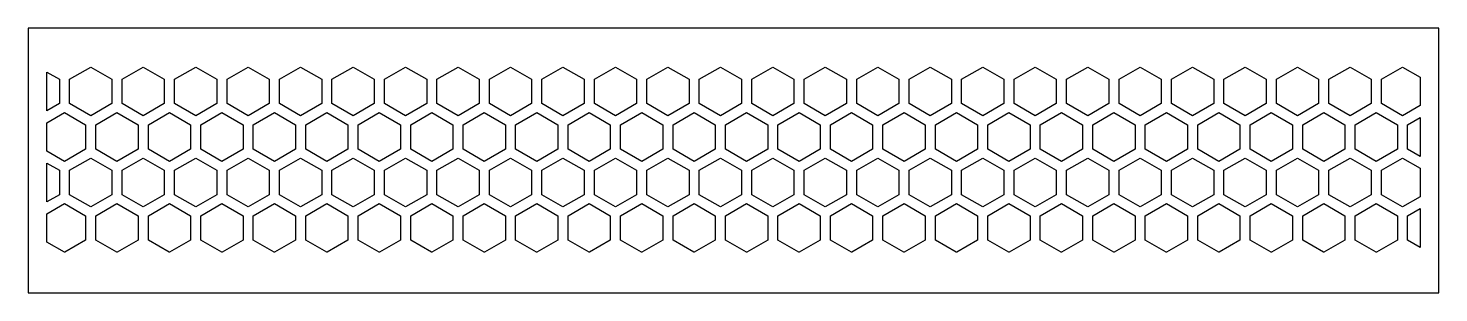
# Model space of a CAD drawing. Header units: millimetres. Extents: x 146 to 1054, y 65 to 235.
import ezdxf

# ---------------------------------------------------------------- set-up
doc = ezdxf.new("R2010")
doc.units = ezdxf.units.MM
doc.layers.get('0').update_dxf_attribs({"linetype": 'CONTINUOUS'})

msp = doc.modelspace()

# ---------------------------------------------------------------- linework, layer by layer
at = {"color": 7}
for points in [[(145.999967, 65), (1053.999967, 65), (1053.999967, 235), (145.999967, 235), (145.999967, 65)], [(186.256331, 210.064488), (199.843826, 202.219744), (199.843826, 186.530256), (186.256331, 178.685512), (172.668835, 186.530256), (172.668835, 202.219744), (186.256331, 210.064488)], [(220.031321, 210.064488), (233.618817, 202.219744), (233.618817, 186.530256), (220.031321, 178.685512), (206.443826, 186.530256), (206.443826, 202.219744), (220.031321, 210.064488)], [(253.806312, 210.064488), (267.393807, 202.219744), (267.393807, 186.530256), (253.806312, 178.685512), (240.218817, 186.530256), (240.218817, 202.219744), (253.806312, 210.064488)], [(287.581303, 210.064488), (301.168798, 202.219744), (301.168798, 186.530256), (287.581303, 178.685512), (273.993807, 186.530256), (273.993807, 202.219744), (287.581303, 210.064488)], [(321.356294, 210.064488), (334.943789, 202.219744), (334.943789, 186.530256), (321.356294, 178.685512), (307.768798, 186.530256), (307.768798, 202.219744), (321.356294, 210.064488)], [(355.131284, 210.064488), (368.71878, 202.219744), (368.71878, 186.530256), (355.131284, 178.685512), (341.543789, 186.530256), (341.543789, 202.219744), (355.131284, 210.064488)], [(388.906275, 210.064488), (402.49377, 202.219744), (402.49377, 186.530256), (388.906275, 178.685512), (375.31878, 186.530256), (375.31878, 202.219744), (388.906275, 210.064488)], [(422.681266, 210.064488), (436.268761, 202.219744), (436.268761, 186.530256), (422.681266, 178.685512), (409.09377, 186.530256), (409.09377, 202.219744), (422.681266, 210.064488)], [(456.456257, 210.064488), (470.043752, 202.219744), (470.043752, 186.530256), (456.456257, 178.685512), (442.868761, 186.530256), (442.868761, 202.219744), (456.456257, 210.064488)], [(490.231247, 210.064488), (503.818743, 202.219744), (503.818743, 186.530256), (490.231247, 178.685512), (476.643752, 186.530256), (476.643752, 202.219744), (490.231247, 210.064488)], [(524.006238, 210.064488), (537.593733, 202.219744), (537.593733, 186.530256), (524.006238, 178.685512), (510.418743, 186.530256), (510.418743, 202.219744), (524.006238, 210.064488)], [(557.781229, 210.064488), (571.368724, 202.219744), (571.368724, 186.530256), (557.781229, 178.685512), (544.193733, 186.530256), (544.193733, 202.219744), (557.781229, 210.064488)], [(591.55622, 210.064488), (605.143715, 202.219744), (605.143715, 186.530256), (591.55622, 178.685512), (577.968724, 186.530256), (577.968724, 202.219744), (591.55622, 210.064488)], [(625.33121, 210.064488), (638.918706, 202.219744), (638.918706, 186.530256), (625.33121, 178.685512), (611.743715, 186.530256), (611.743715, 202.219744), (625.33121, 210.064488)], [(659.106201, 210.064488), (672.693696, 202.219744), (672.693696, 186.530256), (659.106201, 178.685512), (645.518706, 186.530256), (645.518706, 202.219744), (659.106201, 210.064488)], [(692.881192, 210.064488), (706.468687, 202.219744), (706.468687, 186.530256), (692.881192, 178.685512), (679.293696, 186.530256), (679.293696, 202.219744), (692.881192, 210.064488)], [(726.656183, 210.064488), (740.243678, 202.219744), (740.243678, 186.530256), (726.656183, 178.685512), (713.068687, 186.530256), (713.068687, 202.219744), (726.656183, 210.064488)], [(760.431173, 210.064488), (774.018669, 202.219744), (774.018669, 186.530256), (760.431173, 178.685512), (746.843678, 186.530256), (746.843678, 202.219744), (760.431173, 210.064488)], [(794.206164, 210.064488), (807.793659, 202.219744), (807.793659, 186.530256), (794.206164, 178.685512), (780.618669, 186.530256), (780.618669, 202.219744), (794.206164, 210.064488)], [(827.981155, 210.064488), (841.56865, 202.219744), (841.56865, 186.530256), (827.981155, 178.685512), (814.393659, 186.530256), (814.393659, 202.219744), (827.981155, 210.064488)], [(861.756146, 210.064488), (875.343641, 202.219744), (875.343641, 186.530256), (861.756146, 178.685512), (848.16865, 186.530256), (848.16865, 202.219744), (861.756146, 210.064488)], [(895.531136, 210.064488), (909.118632, 202.219744), (909.118632, 186.530256), (895.531136, 178.685512), (881.943641, 186.530256), (881.943641, 202.219744), (895.531136, 210.064488)], [(929.306127, 210.064488), (942.893622, 202.219744), (942.893622, 186.530256), (929.306127, 178.685512), (915.718632, 186.530256), (915.718632, 202.219744), (929.306127, 210.064488)], [(963.081118, 210.064488), (976.668613, 202.219744), (976.668613, 186.530256), (963.081118, 178.685512), (949.493622, 186.530256), (949.493622, 202.219744), (963.081118, 210.064488)], [(996.856109, 210.064488), (1010.443604, 202.219744), (1010.443604, 186.530256), (996.856109, 178.685512), (983.268613, 186.530256), (983.268613, 202.219744), (996.856109, 210.064488)], [(1041.999967, 203.500669), (1041.999967, 185.249331), (1030.631099, 178.685512), (1017.043604, 186.530256), (1017.043604, 202.219744), (1030.631099, 210.064488), (1041.999967, 203.500669)], [(166.068835, 202.219744), (166.068835, 186.530256), (157.999967, 181.871693), (157.999967, 206.878307), (166.068835, 202.219744)], [(182.956331, 172.969744), (182.956331, 157.280256), (169.368835, 149.435512), (157.999967, 155.999331), (157.999967, 174.250669), (169.368835, 180.814488), (182.956331, 172.969744)], [(203.143826, 180.814488), (216.731321, 172.969744), (216.731321, 157.280256), (203.143826, 149.435512), (189.556331, 157.280256), (189.556331, 172.969744), (203.143826, 180.814488)], [(236.918817, 180.814488), (250.506312, 172.969744), (250.506312, 157.280256), (236.918817, 149.435512), (223.331321, 157.280256), (223.331321, 172.969744), (236.918817, 180.814488)], [(270.693807, 180.814488), (284.281303, 172.969744), (284.281303, 157.280256), (270.693807, 149.435512), (257.106312, 157.280256), (257.106312, 172.969744), (270.693807, 180.814488)], [(304.468798, 180.814488), (318.056294, 172.969744), (318.056294, 157.280256), (304.468798, 149.435512), (290.881303, 157.280256), (290.881303, 172.969744), (304.468798, 180.814488)], [(338.243789, 180.814488), (351.831284, 172.969744), (351.831284, 157.280256), (338.243789, 149.435512), (324.656294, 157.280256), (324.656294, 172.969744), (338.243789, 180.814488)], [(372.01878, 180.814488), (385.606275, 172.969744), (385.606275, 157.280256), (372.01878, 149.435512), (358.431284, 157.280256), (358.431284, 172.969744), (372.01878, 180.814488)], [(405.79377, 180.814488), (419.381266, 172.969744), (419.381266, 157.280256), (405.79377, 149.435512), (392.206275, 157.280256), (392.206275, 172.969744), (405.79377, 180.814488)], [(439.568761, 180.814488), (453.156257, 172.969744), (453.156257, 157.280256), (439.568761, 149.435512), (425.981266, 157.280256), (425.981266, 172.969744), (439.568761, 180.814488)], [(473.343752, 180.814488), (486.931247, 172.969744), (486.931247, 157.280256), (473.343752, 149.435512), (459.756257, 157.280256), (459.756257, 172.969744), (473.343752, 180.814488)], [(507.118743, 180.814488), (520.706238, 172.969744), (520.706238, 157.280256), (507.118743, 149.435512), (493.531247, 157.280256), (493.531247, 172.969744), (507.118743, 180.814488)], [(540.893733, 180.814488), (554.481229, 172.969744), (554.481229, 157.280256), (540.893733, 149.435512), (527.306238, 157.280256), (527.306238, 172.969744), (540.893733, 180.814488)], [(574.668724, 180.814488), (588.25622, 172.969744), (588.25622, 157.280256), (574.668724, 149.435512), (561.081229, 157.280256), (561.081229, 172.969744), (574.668724, 180.814488)], [(608.443715, 180.814488), (622.03121, 172.969744), (622.03121, 157.280256), (608.443715, 149.435512), (594.85622, 157.280256), (594.85622, 172.969744), (608.443715, 180.814488)], [(642.218706, 180.814488), (655.806201, 172.969744), (655.806201, 157.280256), (642.218706, 149.435512), (628.63121, 157.280256), (628.63121, 172.969744), (642.218706, 180.814488)], [(675.993696, 180.814488), (689.581192, 172.969744), (689.581192, 157.280256), (675.993696, 149.435512), (662.406201, 157.280256), (662.406201, 172.969744), (675.993696, 180.814488)], [(709.768687, 180.814488), (723.356183, 172.969744), (723.356183, 157.280256), (709.768687, 149.435512), (696.181192, 157.280256), (696.181192, 172.969744), (709.768687, 180.814488)], [(743.543678, 180.814488), (757.131173, 172.969744), (757.131173, 157.280256), (743.543678, 149.435512), (729.956183, 157.280256), (729.956183, 172.969744), (743.543678, 180.814488)], [(777.318669, 180.814488), (790.906164, 172.969744), (790.906164, 157.280256), (777.318669, 149.435512), (763.731173, 157.280256), (763.731173, 172.969744), (777.318669, 180.814488)], [(811.093659, 180.814488), (824.681155, 172.969744), (824.681155, 157.280256), (811.093659, 149.435512), (797.506164, 157.280256), (797.506164, 172.969744), (811.093659, 180.814488)], [(844.86865, 180.814488), (858.456146, 172.969744), (858.456146, 157.280256), (844.86865, 149.435512), (831.281155, 157.280256), (831.281155, 172.969744), (844.86865, 180.814488)], [(878.643641, 180.814488), (892.231136, 172.969744), (892.231136, 157.280256), (878.643641, 149.435512), (865.056146, 157.280256), (865.056146, 172.969744), (878.643641, 180.814488)], [(912.418632, 180.814488), (926.006127, 172.969744), (926.006127, 157.280256), (912.418632, 149.435512), (898.831136, 157.280256), (898.831136, 172.969744), (912.418632, 180.814488)], [(946.193622, 180.814488), (959.781118, 172.969744), (959.781118, 157.280256), (946.193622, 149.435512), (932.606127, 157.280256), (932.606127, 172.969744), (946.193622, 180.814488)], [(979.968613, 180.814488), (993.556109, 172.969744), (993.556109, 157.280256), (979.968613, 149.435512), (966.381118, 157.280256), (966.381118, 172.969744), (979.968613, 180.814488)], [(1013.743604, 180.814488), (1027.331099, 172.969744), (1027.331099, 157.280256), (1013.743604, 149.435512), (1000.156109, 157.280256), (1000.156109, 172.969744), (1013.743604, 180.814488)], [(1033.931099, 157.280256), (1033.931099, 172.969744), (1041.999967, 177.628307), (1041.999967, 152.621693), (1033.931099, 157.280256)], [(166.068835, 143.719744), (166.068835, 128.030256), (157.999967, 123.371693), (157.999967, 148.378307), (166.068835, 143.719744)], [(186.256331, 151.564488), (199.843826, 143.719744), (199.843826, 128.030256), (186.256331, 120.185512), (172.668835, 128.030256), (172.668835, 143.719744), (186.256331, 151.564488)], [(220.031321, 151.564488), (233.618817, 143.719744), (233.618817, 128.030256), (220.031321, 120.185512), (206.443826, 128.030256), (206.443826, 143.719744), (220.031321, 151.564488)], [(253.806312, 151.564488), (267.393807, 143.719744), (267.393807, 128.030256), (253.806312, 120.185512), (240.218817, 128.030256), (240.218817, 143.719744), (253.806312, 151.564488)], [(287.581303, 151.564488), (301.168798, 143.719744), (301.168798, 128.030256), (287.581303, 120.185512), (273.993807, 128.030256), (273.993807, 143.719744), (287.581303, 151.564488)], [(321.356294, 151.564488), (334.943789, 143.719744), (334.943789, 128.030256), (321.356294, 120.185512), (307.768798, 128.030256), (307.768798, 143.719744), (321.356294, 151.564488)], [(355.131284, 151.564488), (368.71878, 143.719744), (368.71878, 128.030256), (355.131284, 120.185512), (341.543789, 128.030256), (341.543789, 143.719744), (355.131284, 151.564488)], [(388.906275, 151.564488), (402.49377, 143.719744), (402.49377, 128.030256), (388.906275, 120.185512), (375.31878, 128.030256), (375.31878, 143.719744), (388.906275, 151.564488)], [(422.681266, 151.564488), (436.268761, 143.719744), (436.268761, 128.030256), (422.681266, 120.185512), (409.09377, 128.030256), (409.09377, 143.719744), (422.681266, 151.564488)], [(456.456257, 151.564488), (470.043752, 143.719744), (470.043752, 128.030256), (456.456257, 120.185512), (442.868761, 128.030256), (442.868761, 143.719744), (456.456257, 151.564488)], [(490.231247, 151.564488), (503.818743, 143.719744), (503.818743, 128.030256), (490.231247, 120.185512), (476.643752, 128.030256), (476.643752, 143.719744), (490.231247, 151.564488)], [(524.006238, 151.564488), (537.593733, 143.719744), (537.593733, 128.030256), (524.006238, 120.185512), (510.418743, 128.030256), (510.418743, 143.719744), (524.006238, 151.564488)], [(557.781229, 151.564488), (571.368724, 143.719744), (571.368724, 128.030256), (557.781229, 120.185512), (544.193733, 128.030256), (544.193733, 143.719744), (557.781229, 151.564488)], [(591.55622, 151.564488), (605.143715, 143.719744), (605.143715, 128.030256), (591.55622, 120.185512), (577.968724, 128.030256), (577.968724, 143.719744), (591.55622, 151.564488)], [(625.33121, 151.564488), (638.918706, 143.719744), (638.918706, 128.030256), (625.33121, 120.185512), (611.743715, 128.030256), (611.743715, 143.719744), (625.33121, 151.564488)], [(659.106201, 151.564488), (672.693696, 143.719744), (672.693696, 128.030256), (659.106201, 120.185512), (645.518706, 128.030256), (645.518706, 143.719744), (659.106201, 151.564488)], [(692.881192, 151.564488), (706.468687, 143.719744), (706.468687, 128.030256), (692.881192, 120.185512), (679.293696, 128.030256), (679.293696, 143.719744), (692.881192, 151.564488)], [(726.656183, 151.564488), (740.243678, 143.719744), (740.243678, 128.030256), (726.656183, 120.185512), (713.068687, 128.030256), (713.068687, 143.719744), (726.656183, 151.564488)], [(760.431173, 151.564488), (774.018669, 143.719744), (774.018669, 128.030256), (760.431173, 120.185512), (746.843678, 128.030256), (746.843678, 143.719744), (760.431173, 151.564488)], [(794.206164, 151.564488), (807.793659, 143.719744), (807.793659, 128.030256), (794.206164, 120.185512), (780.618669, 128.030256), (780.618669, 143.719744), (794.206164, 151.564488)], [(827.981155, 151.564488), (841.56865, 143.719744), (841.56865, 128.030256), (827.981155, 120.185512), (814.393659, 128.030256), (814.393659, 143.719744), (827.981155, 151.564488)], [(861.756146, 151.564488), (875.343641, 143.719744), (875.343641, 128.030256), (861.756146, 120.185512), (848.16865, 128.030256), (848.16865, 143.719744), (861.756146, 151.564488)], [(895.531136, 151.564488), (909.118632, 143.719744), (909.118632, 128.030256), (895.531136, 120.185512), (881.943641, 128.030256), (881.943641, 143.719744), (895.531136, 151.564488)], [(929.306127, 151.564488), (942.893622, 143.719744), (942.893622, 128.030256), (929.306127, 120.185512), (915.718632, 128.030256), (915.718632, 143.719744), (929.306127, 151.564488)], [(963.081118, 151.564488), (976.668613, 143.719744), (976.668613, 128.030256), (963.081118, 120.185512), (949.493622, 128.030256), (949.493622, 143.719744), (963.081118, 151.564488)], [(996.856109, 151.564488), (1010.443604, 143.719744), (1010.443604, 128.030256), (996.856109, 120.185512), (983.268613, 128.030256), (983.268613, 143.719744), (996.856109, 151.564488)], [(1041.999967, 145.000669), (1041.999967, 126.749331), (1030.631099, 120.185512), (1017.043604, 128.030256), (1017.043604, 143.719744), (1030.631099, 151.564488), (1041.999967, 145.000669)], [(182.956331, 114.469744), (182.956331, 98.780256), (169.480532, 91), (169.257138, 91), (157.999967, 97.499331), (157.999967, 115.750669), (169.368835, 122.314488), (182.956331, 114.469744)], [(216.731321, 114.469744), (216.731321, 98.780256), (203.255523, 91), (203.032129, 91), (189.556331, 98.780256), (189.556331, 114.469744), (203.143826, 122.314488), (216.731321, 114.469744)], [(250.506312, 114.469744), (250.506312, 98.780256), (237.030514, 91), (236.80712, 91), (223.331321, 98.780256), (223.331321, 114.469744), (236.918817, 122.314488), (250.506312, 114.469744)], [(284.281303, 114.469744), (284.281303, 98.780256), (270.805504, 91), (270.582111, 91), (257.106312, 98.780256), (257.106312, 114.469744), (270.693807, 122.314488), (284.281303, 114.469744)], [(318.056294, 114.469744), (318.056294, 98.780256), (304.580495, 91), (304.357101, 91), (290.881303, 98.780256), (290.881303, 114.469744), (304.468798, 122.314488), (318.056294, 114.469744)], [(351.831284, 114.469744), (351.831284, 98.780256), (338.355486, 91), (338.132092, 91), (324.656294, 98.780256), (324.656294, 114.469744), (338.243789, 122.314488), (351.831284, 114.469744)], [(385.606275, 114.469744), (385.606275, 98.780256), (372.130477, 91), (371.907083, 91), (358.431284, 98.780256), (358.431284, 114.469744), (372.01878, 122.314488), (385.606275, 114.469744)], [(419.381266, 114.469744), (419.381266, 98.780256), (405.905467, 91), (405.682074, 91), (392.206275, 98.780256), (392.206275, 114.469744), (405.79377, 122.314488), (419.381266, 114.469744)], [(453.156257, 114.469744), (453.156257, 98.780256), (439.680458, 91), (439.457064, 91), (425.981266, 98.780256), (425.981266, 114.469744), (439.568761, 122.314488), (453.156257, 114.469744)], [(486.931247, 114.469744), (486.931247, 98.780256), (473.455449, 91), (473.232055, 91), (459.756257, 98.780256), (459.756257, 114.469744), (473.343752, 122.314488), (486.931247, 114.469744)], [(520.706238, 114.469744), (520.706238, 98.780256), (507.23044, 91), (507.007046, 91), (493.531247, 98.780256), (493.531247, 114.469744), (507.118743, 122.314488), (520.706238, 114.469744)], [(554.481229, 114.469744), (554.481229, 98.780256), (541.00543, 91), (540.782037, 91), (527.306238, 98.780256), (527.306238, 114.469744), (540.893733, 122.314488), (554.481229, 114.469744)], [(588.25622, 114.469744), (588.25622, 98.780256), (574.780421, 91), (574.557027, 91), (561.081229, 98.780256), (561.081229, 114.469744), (574.668724, 122.314488), (588.25622, 114.469744)], [(622.03121, 114.469744), (622.03121, 98.780256), (608.555412, 91), (608.332018, 91), (594.85622, 98.780256), (594.85622, 114.469744), (608.443715, 122.314488), (622.03121, 114.469744)], [(655.806201, 114.469744), (655.806201, 98.780256), (642.330403, 91), (642.107009, 91), (628.63121, 98.780256), (628.63121, 114.469744), (642.218706, 122.314488), (655.806201, 114.469744)], [(689.581192, 114.469744), (689.581192, 98.780256), (676.105393, 91), (675.882, 91), (662.406201, 98.780256), (662.406201, 114.469744), (675.993696, 122.314488), (689.581192, 114.469744)], [(723.356183, 114.469744), (723.356183, 98.780256), (709.880384, 91), (709.65699, 91), (696.181192, 98.780256), (696.181192, 114.469744), (709.768687, 122.314488), (723.356183, 114.469744)], [(757.131173, 114.469744), (757.131173, 98.780256), (743.655375, 91), (743.431981, 91), (729.956183, 98.780256), (729.956183, 114.469744), (743.543678, 122.314488), (757.131173, 114.469744)], [(790.906164, 114.469744), (790.906164, 98.780256), (777.430366, 91), (777.206972, 91), (763.731173, 98.780256), (763.731173, 114.469744), (777.318669, 122.314488), (790.906164, 114.469744)], [(824.681155, 114.469744), (824.681155, 98.780256), (811.205356, 91), (810.981963, 91), (797.506164, 98.780256), (797.506164, 114.469744), (811.093659, 122.314488), (824.681155, 114.469744)], [(858.456146, 114.469744), (858.456146, 98.780256), (844.980347, 91), (844.756953, 91), (831.281155, 98.780256), (831.281155, 114.469744), (844.86865, 122.314488), (858.456146, 114.469744)], [(892.231136, 114.469744), (892.231136, 98.780256), (878.755338, 91), (878.531944, 91), (865.056146, 98.780256), (865.056146, 114.469744), (878.643641, 122.314488), (892.231136, 114.469744)], [(926.006127, 114.469744), (926.006127, 98.780256), (912.530329, 91), (912.306935, 91), (898.831136, 98.780256), (898.831136, 114.469744), (912.418632, 122.314488), (926.006127, 114.469744)], [(959.781118, 114.469744), (959.781118, 98.780256), (946.305319, 91), (946.081926, 91), (932.606127, 98.780256), (932.606127, 114.469744), (946.193622, 122.314488), (959.781118, 114.469744)], [(993.556109, 114.469744), (993.556109, 98.780256), (980.08031, 91), (979.856916, 91), (966.381118, 98.780256), (966.381118, 114.469744), (979.968613, 122.314488), (993.556109, 114.469744)], [(1027.331099, 114.469744), (1027.331099, 98.780256), (1013.855301, 91), (1013.631907, 91), (1000.156109, 98.780256), (1000.156109, 114.469744), (1013.743604, 122.314488), (1027.331099, 114.469744)], [(1033.931099, 98.780256), (1033.931099, 114.469744), (1041.999967, 119.128307), (1041.999967, 94.121693), (1033.931099, 98.780256)]]:
    msp.add_lwpolyline(points, close=True, dxfattribs=at)

doc.saveas('drawing.dxf')
